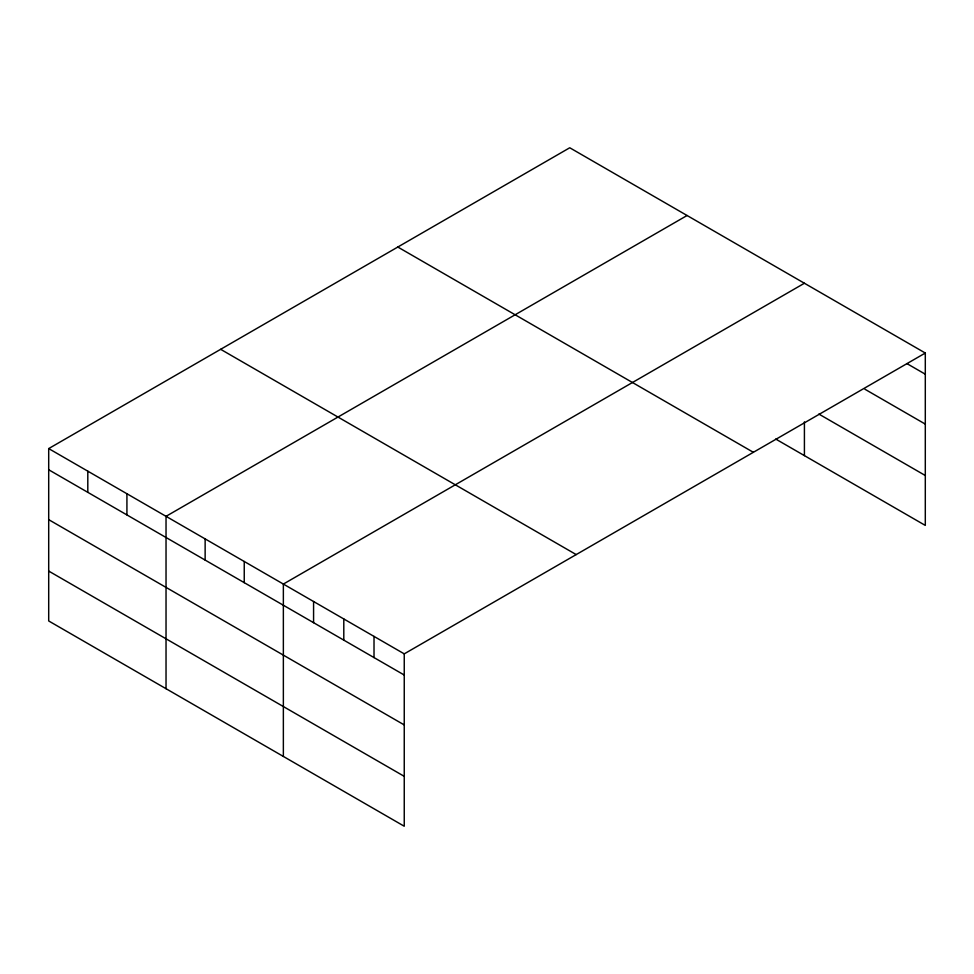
<?xml version="1.0" encoding="UTF-8"?>
<svg xmlns="http://www.w3.org/2000/svg" width="974" height="974" viewBox="0 0 974 974"><rect width="100%" height="100%" fill="white"/><g stroke="black" fill="none" stroke-linecap="round" stroke-linejoin="round"><path stroke-width="1.46" d="M925.3 353.038L404.247 653.858L404.247 826.232L48.7 620.962L48.7 448.588L569.753 147.768L925.3 353.038L925.3 525.412L775.73 439.055M687.084 215.498L166.03 516.33L166.03 688.703M804.414 283.239L283.361 584.071L283.361 756.445M906.904 363.582L925.3 374.199M864.863 389.198L925.3 424.104M818.866 414.06L925.3 475.507M397.806 247.031L753.352 452.301M220.648 349.313L576.194 554.583M48.7 448.588L404.247 653.858M48.7 469.76L404.247 675.031M48.7 519.653L404.247 724.924M48.7 571.068L404.247 776.339M804.414 421.864L804.414 455.613M374.016 636.412L374.016 657.584M343.798 618.965L343.798 640.137M313.579 601.518L313.579 622.69M244.243 561.487L244.243 582.659M205.137 538.914L205.137 560.074M126.924 493.757L126.924 514.917M87.806 471.173L87.806 492.345"/></g></svg>
